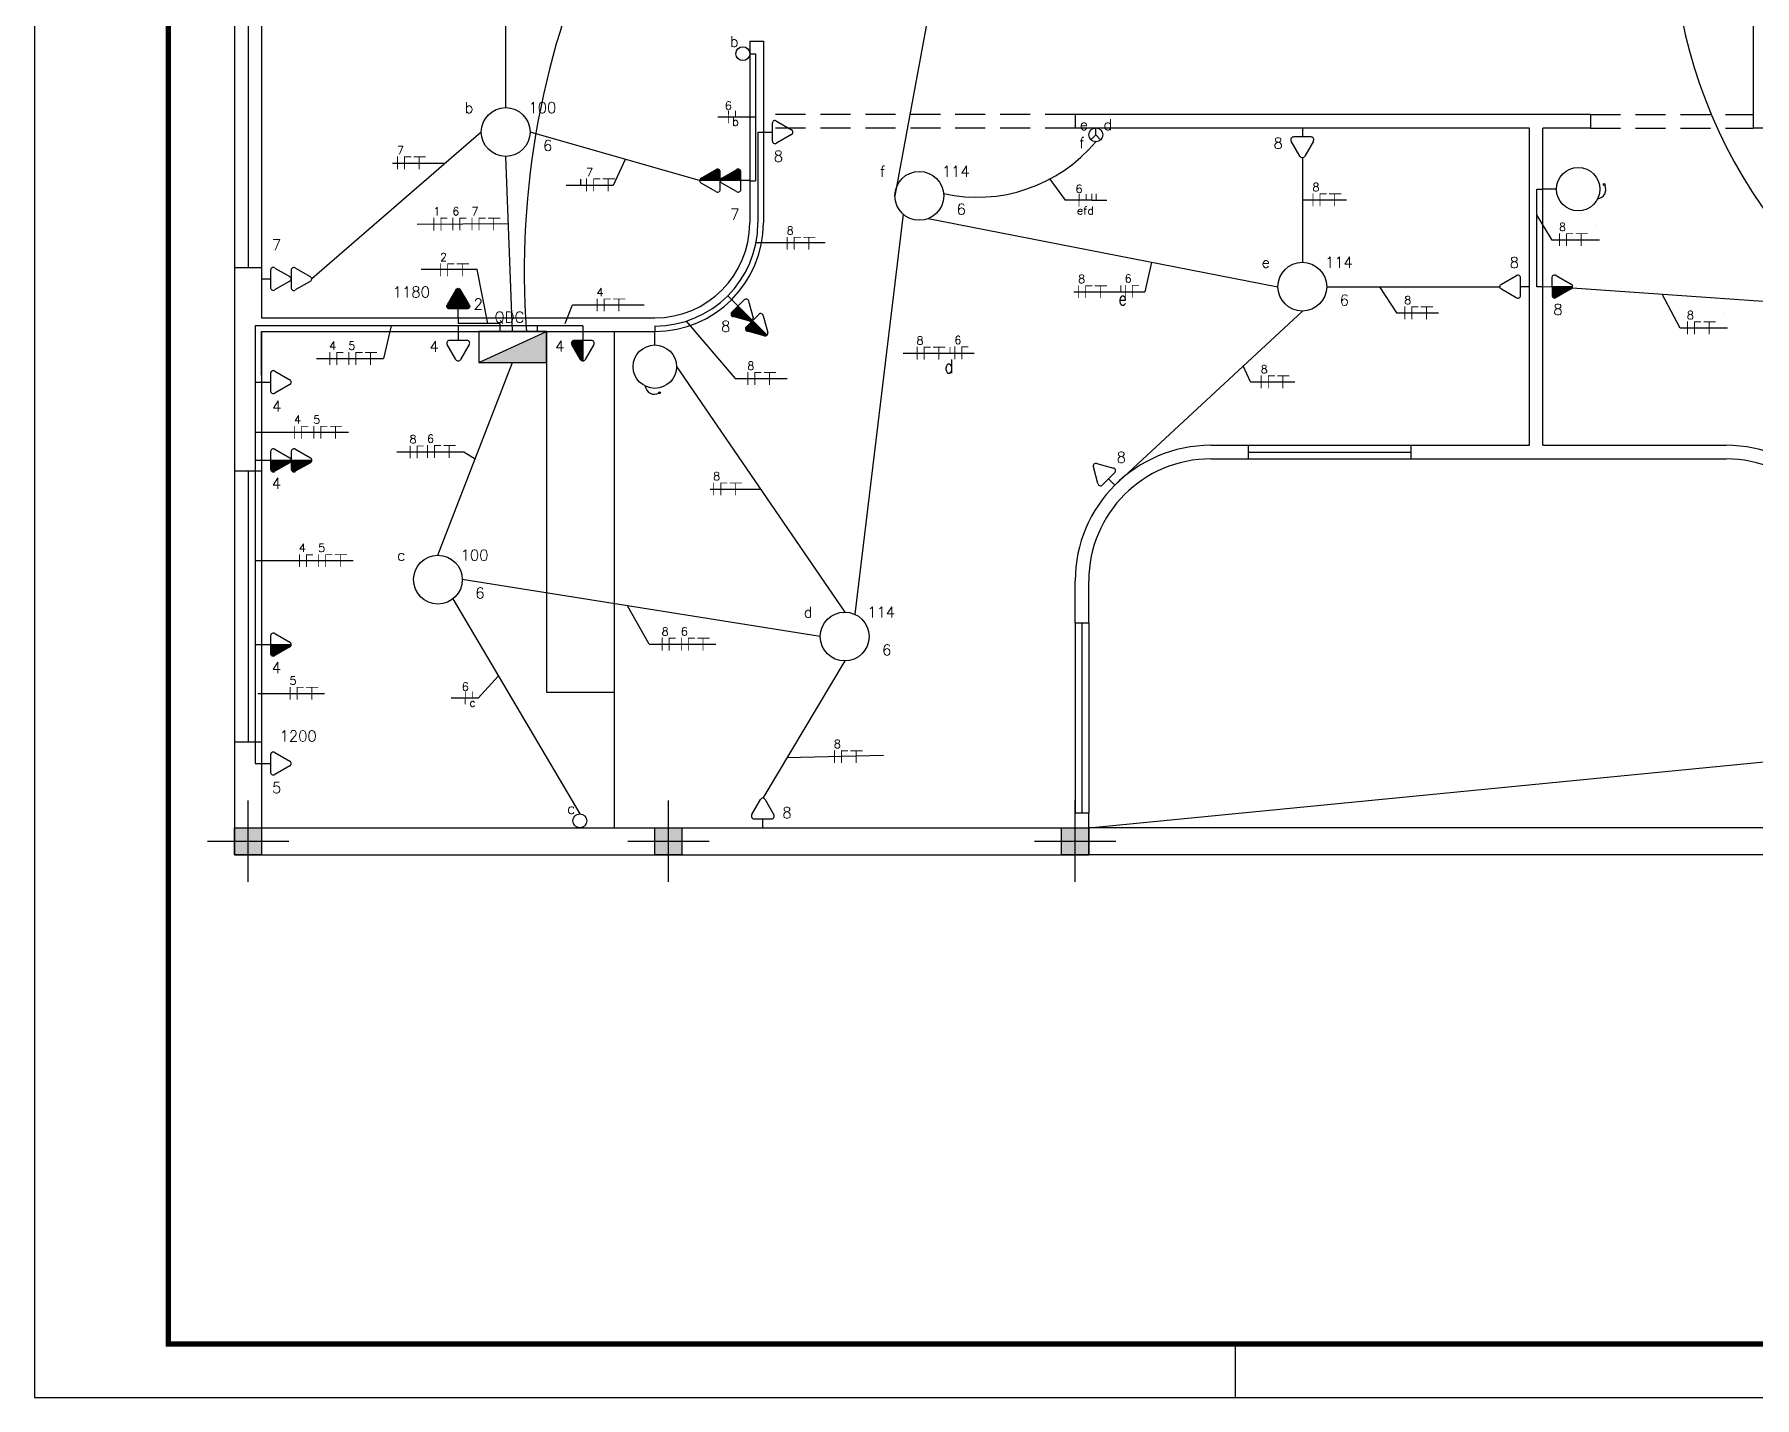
# Model space of a CAD drawing. Header units: metres. Extents: x 2426 to 2593, y 1997 to 2034.
# Drawn here: x 2483.21 to 2511.9, y 1996.88 to 2019.62 of the extents above; entities that cross this region are included whole.
import ezdxf
from ezdxf.enums import TextEntityAlignment as Align

# ---------------------------------------------------------------- set-up
doc = ezdxf.new("R2010")
doc.units = ezdxf.units.M
doc.linetypes.add('Contínuo', pattern=[0])
doc.linetypes.add('DASHED', pattern=[0.75, 0.5, -0.25])
for name, color, linetype in [('10', 10, 'Continuous'), ('2', 4, 'Continuous'), ('4', 136, 'Continuous'), ('Acessorios', 4, 'Continuous'), ('ALVENARIA', 7, 'Continuous'), ('ARQ-FOLHA', 7, 'Continuous'), ('CIRCUITOS', 250, 'Continuous'), ('ILUMINAÇÃO', 1, 'Contínuo'), ('INTERRUPTORES', 1, 'Continuous'), ('Quadros de Dist.', 1, 'Continuous'), ('TOMADAS-ENERGIA', 1, 'Continuous')]:
    doc.layers.add(name, color=color, linetype=linetype)
doc.layers.add('ELETRODUTOS', color=5, linetype='Continuous', lineweight=30)
doc.styles.add('ROMANS', font='ROMANS.shx', dxfattribs={"width": 0.8, "height": 0.1})

# ---------------------------------------------------------------- blocks, each defined once
blk = doc.blocks.new('FOLHA A2')
at = {"layer": 'ARQ-FOLHA'}
for p, q in [((0, 0), (0, -420)), ((224, -420), (224, -410)), ((0, -420), (594, -420))]:
    blk.add_line(p, q, dxfattribs=at)
at = {"layer": 'ARQ-FOLHA', "const_width": 1}
blk.add_lwpolyline([(25, -410), (584, -410), (584, -10), (25, -10), (25, -410)], dxfattribs=at)
blk = doc.blocks.new('st')
at = {"layer": '2'}
h = blk.add_hatch(color=256, dxfattribs=at)
h.paths.add_polyline_path([(0, 10), (0, 0), (10, 0), (10, 10)])
h.paths.add_polyline_path([(-10, 10), (-10, 0), (0, 0), (0, 10)])
h.paths.add_polyline_path([(-10, 0), (-10, -10), (0, -10), (0, 0)])
h.paths.add_polyline_path([(0, 0), (0, -10), (10, -10), (10, 0)])
at = {"layer": '10'}
for p, q in [((0, 30), (0, -30)), ((-30, 0), (30, 0))]:
    blk.add_line(p, q, dxfattribs=at)
at = {"layer": '4'}
blk.add_lwpolyline([(-10, -10), (-10, 10), (10, 10), (10, -10)], close=True, dxfattribs=at)
blk = doc.blocks.new('TEBAI01')
for p, q in [((-1.62, 1.95), (-0.35, 4.14)), ((0.35, 4.14), (1.63, 1.92)), ((-1.3, 1.32), (1.28, 1.32)), ((0, 0), (0, 1.32))]:
    blk.add_line(p, q)
for centre, start, end in [((0, 3.97), 26.0479, 153.9521), ((-1.3, 1.71), 143.1332, 270.777), ((1.3, 1.71), 267.1811, 32.5689)]:
    blk.add_arc(centre, 0.393, start, end)
at = {"style": 'ROMANS', "flags": 8}
for tag, p in [('020', (-5.03, 2.2)), ('001', (3.56, 2.23))]:
    blk.add_attdef(tag, text='', height=1.6, dxfattribs=at).set_placement(p, align=Align.MIDDLE_CENTER)
blk = doc.blocks.new('TEMED02')
for p, q in [((-1.62, 1.95), (-0.35, 4.14)), ((0, 1.32), (0, 4.36)), ((0.35, 4.14), (1.63, 1.92)), ((-1.3, 1.32), (1.28, 1.32)), ((0, 0), (0, 1.32))]:
    blk.add_line(p, q)
for centre, start, end in [((0, 3.97), 26.0479, 153.9521), ((-1.3, 1.71), 143.1332, 270.777), ((1.3, 1.71), 267.1811, 32.5689)]:
    blk.add_arc(centre, 0.393, start, end)
at = {"linetype": 'Continuous'}
for points in [[(0, 4.36), (1.63, 1.92), (0.21, 4.3)], [(1.63, 1.92), (0, 4.36), (1.69, 1.72)], [(0, 1.32), (1.69, 1.72), (0, 4.36)], [(0.35, 4.14), (0.21, 4.3), (1.63, 1.92)], [(1.69, 1.72), (0, 1.32), (1.64, 1.52)], [(1.28, 1.32), (1.64, 1.52), (0, 1.32)], [(1.64, 1.52), (1.28, 1.32), (1.49, 1.37)]]:
    blk.add_solid(points, dxfattribs=at)
at = {"style": 'ROMANS', "flags": 8}
for tag, p in [('020', (-4.96, 2.19)), ('001', (3.39, 2.17))]:
    blk.add_attdef(tag, text='', height=1.6, dxfattribs=at).set_placement(p, align=Align.MIDDLE_CENTER)
blk = doc.blocks.new('A$C93b2c405')
at = {"layer": 'TOMADAS-ENERGIA'}
for p, q in [((0.252, 0.163), (0.188, 0.274)), ((0.334, 0.304), (0.205, 0.304)), ((0.269, 0.37), (0.269, 0.304)), ((0.35, 0.273), (0.287, 0.163)), ((0.334, 0.152), (0.205, 0.152)), ((0.251, 0.011), (0.188, 0.122)), ((0.35, 0.121), (0.287, 0.011))]:
    blk.add_line(p, q, dxfattribs=at)
for centre, start, end in [((0.205, 0.284), 87.1811, 212.5689), ((0.335, 0.284), 323.1332, 90.777), ((0.204, 0.132), 87.1811, 212.5689), ((0.269, 0.172), 206.0479, 333.9521), ((0.334, 0.132), 323.1332, 90.777), ((0.269, 0.02), 206.0479, 333.9521)]:
    blk.add_arc(centre, 0.0197, start, end, dxfattribs=at)
at = {"layer": 'TOMADAS-ENERGIA', "style": 'ROMANS', "flags": 8}
for tag, p in [('001', (0.091, 0.259)), ('020', (0.521, 0.26))]:
    blk.add_attdef(tag, text='', height=0.08, rotation=180, dxfattribs=at).set_placement(p, align=Align.MIDDLE_CENTER)
blk = doc.blocks.new('Ir1s01')
blk.add_circle((0, 1.02), 1.02)
at = {"style": 'ROMANS', "flags": 8}
blk.add_attdef('009', text='', height=1.6, dxfattribs=at).set_placement((1.81, 2.29), align=Align.MIDDLE_CENTER)
blk = doc.blocks.new('A$C0BD3781F')
blk.add_circle((0.36, 0.36), 0.36)
at = {"style": 'ROMANS', "flags": 8}
for tag, p in [('001', (0.188, 0.472)), ('009', (0.502, 0.474)), ('020', (0.356, 0.232))]:
    blk.add_attdef(tag, text='', height=0.16, dxfattribs=at).set_placement(p, align=Align.MIDDLE_CENTER)
blk = doc.blocks.new('A$C8d71f97b')
at = {"layer": 'TOMADAS-ENERGIA'}
for p, q in [((0.27, 0.249), (0.333, 0.359)), ((0.351, 0.218), (0.351, 0.37)), ((0.369, 0.359), (0.432, 0.248)), ((0.27, 0.097), (0.333, 0.207)), ((0.286, 0.218), (0.415, 0.218)), ((0.351, 0.066), (0.351, 0.218)), ((0.369, 0.207), (0.432, 0.096)), ((0.286, 0.066), (0.415, 0.066)), ((0.351, 0), (0.351, 0.066))]:
    blk.add_line(p, q, dxfattribs=at)
for centre, start, end in [((0.351, 0.35), 26.0479, 153.9521), ((0.286, 0.238), 143.1332, 270.777), ((0.351, 0.198), 26.0479, 153.9521), ((0.416, 0.238), 267.1811, 32.5689), ((0.286, 0.086), 143.1332, 270.777), ((0.416, 0.086), 267.1811, 32.5689)]:
    blk.add_arc(centre, 0.0197, start, end, dxfattribs=at)
at = {"layer": 'TOMADAS-ENERGIA', "linetype": 'Continuous'}
for points in [[(0.351, 0.37), (0.432, 0.248), (0.361, 0.367)], [(0.432, 0.248), (0.351, 0.37), (0.436, 0.238)], [(0.351, 0.218), (0.436, 0.238), (0.351, 0.37)], [(0.369, 0.359), (0.361, 0.367), (0.432, 0.248)], [(0.436, 0.238), (0.351, 0.218), (0.433, 0.228)], [(0.415, 0.218), (0.433, 0.228), (0.351, 0.218)], [(0.351, 0.218), (0.432, 0.096), (0.361, 0.215)], [(0.432, 0.096), (0.351, 0.218), (0.436, 0.086)], [(0.351, 0.066), (0.436, 0.086), (0.351, 0.218)], [(0.369, 0.207), (0.361, 0.215), (0.432, 0.096)], [(0.433, 0.228), (0.415, 0.218), (0.425, 0.22)], [(0.436, 0.086), (0.351, 0.066), (0.433, 0.076)], [(0.415, 0.066), (0.433, 0.076), (0.351, 0.066)], [(0.433, 0.076), (0.415, 0.066), (0.425, 0.068)]]:
    blk.add_solid(points, dxfattribs=at)
at = {"layer": 'TOMADAS-ENERGIA', "style": 'ROMANS', "flags": 8}
for tag, p in [('020', (0.103, 0.11)), ('001', (0.52, 0.108))]:
    blk.add_attdef(tag, text='', height=0.08, dxfattribs=at).set_placement(p, align=Align.MIDDLE_CENTER)
blk = doc.blocks.new('TEALT03')
for p, q in [((-1.62, 1.95), (-0.35, 4.14)), ((0.35, 4.14), (1.63, 1.92)), ((-1.3, 1.32), (1.28, 1.32)), ((0, 0), (0, 1.32))]:
    blk.add_line(p, q)
for centre, start, end in [((0, 3.97), 26.0479, 153.9521), ((-1.3, 1.71), 143.1332, 270.777), ((1.3, 1.71), 267.1811, 32.5689)]:
    blk.add_arc(centre, 0.393, start, end)
at = {"linetype": 'Continuous'}
for points in [[(-1.62, 1.95), (1.49, 1.37), (-0.35, 4.14)], [(-0.35, 4.14), (1.64, 1.52), (-0.21, 4.3)], [(1.64, 1.52), (-0.35, 4.14), (1.49, 1.37)], [(-0.21, 4.3), (1.69, 1.72), (0, 4.36)], [(1.69, 1.72), (-0.21, 4.3), (1.64, 1.52)], [(0, 4.36), (1.63, 1.92), (0.21, 4.3)], [(1.63, 1.92), (0, 4.36), (1.69, 1.72)], [(0.35, 4.14), (0.21, 4.3), (1.63, 1.92)], [(-1.69, 1.75), (1.28, 1.32), (-1.62, 1.95)], [(1.28, 1.32), (-1.69, 1.75), (-1.31, 1.32)], [(-1.66, 1.54), (-1.31, 1.32), (-1.69, 1.75)], [(-1.31, 1.32), (-1.66, 1.54), (-1.51, 1.38)], [(1.49, 1.37), (-1.62, 1.95), (1.28, 1.32)]]:
    blk.add_solid(points, dxfattribs=at)
at = {"style": 'ROMANS', "flags": 8}
for tag, p in [('020', (-4.82, 2.03)), ('001', (3.51, 2.07))]:
    blk.add_attdef(tag, text='', height=1.6, dxfattribs=at).set_placement(p, align=Align.MIDDLE_CENTER)
blk = doc.blocks.new('Ir3s03')
for p, q in [((0, 1.02), (-0.72, 0.3)), ((0, 1.02), (0, 2.03)), ((0.72, 0.3), (0, 1.02)), ((0, 1.02), (0, 1.02))]:
    blk.add_line(p, q)
blk.add_circle((0, 1.02), 1.02)
at = {"style": 'ROMANS', "flags": 8}
for tag, p in [('030', (-1.77, 2.54)), ('009', (1.79, 2.54)), ('031', (-2.03, -0.12))]:
    blk.add_attdef(tag, text='', height=1.6, dxfattribs=at).set_placement(p, align=Align.MIDDLE_CENTER)
blk = doc.blocks.new('A$C5681756B')
at = {"layer": 'Quadros de Dist.'}
for p, q in [((0.951, 0.228), (0.452, 0.228)), ((0.452, 0.228), (0.452, 0)), ((0.452, 0), (0.951, 0.228)), ((0.951, 0), (0.951, 0.228)), ((0.452, 0), (0.951, 0))]:
    blk.add_line(p, q, dxfattribs=at)
at = {"layer": 'Quadros de Dist.', "linetype": 'Continuous'}
blk.add_solid([(0.951, 0.227), (0.452, 0), (0.951, 0)], dxfattribs=at)
at = {"layer": 'Quadros de Dist.', "style": 'ROMANS', "flags": 8}
for tag, p in [('020', (0.206, 0.334)), ('001', (1.041, 0.331))]:
    blk.add_attdef(tag, text='', height=0.16, dxfattribs=at).set_placement(p, align=Align.MIDDLE_CENTER)
blk = doc.blocks.new('Tgcig02')
blk.add_line((0, 1), (0, 0))
for centre, radius in [((0, 2.6), 1.6), ((-0.35, 4.52), 0.0696)]:
    blk.add_circle(centre, radius)
blk.add_arc((0.03, 3.95), 0.686, 7.0471, 118.0951)
blk = doc.blocks.new('FNT')
at = {"const_width": 0.24}
for points in [[(0.12, 1.68), (0.12, -1.68)], [(1.84, 1.56), (3.68, 1.56)], [(1.96, 1.44), (1.96, -1.68)], [(4.32, 1.56), (7.52, 1.56)], [(5.8, 1.44), (5.8, -1.68)]]:
    blk.add_lwpolyline(points, dxfattribs=at)
at = {"style": 'ROMANS', "flags": 8}
blk.add_attdef('001', text='', height=1.6, dxfattribs=at).set_placement((0.89, 3.34), align=Align.MIDDLE_CENTER)
blk = doc.blocks.new('A$C27EA2FDF')
at = {"const_width": 0.009}
for points in [[(0.04, 0.126), (0.04, 0)], [(0.104, 0.121), (0.173, 0.121)], [(0.109, 0.117), (0.109, 0)]]:
    blk.add_lwpolyline(points, dxfattribs=at)
at = {"style": 'ROMANS', "flags": 8}
blk.add_attdef('001', text='', height=0.06, dxfattribs=at).set_placement((0.069, 0.188), align=Align.MIDDLE_CENTER)
blk = doc.blocks.new('A$C3508442B')
at = {"const_width": 0.024}
for points in [[(0.227, 0.043), (0.392, 0.012)], [(0.262, 0.224), (0.592, 0.161)]]:
    blk.add_lwpolyline(points, dxfattribs=at)
at = {"style": 'ROMANS', "flags": 8}
for tag, p in [('009', (0.634, 0.329)), ('001', (0.105, 0.258))]:
    blk.add_attdef(tag, text='', height=0.16, rotation=79, dxfattribs=at).set_placement(p, align=Align.MIDDLE_CENTER)

msp = doc.modelspace()

# ---------------------------------------------------------------- linework, layer by layer
at = {"color": 18, "true_color": 0x000000}
msp.add_line((2490.37, 2012.651), (2490.56, 2012.536), dxfattribs=at)
at = {"layer": 'Acessorios'}
for p, q in [((2486.544, 2020.248), (2486.544, 2015.724)), ((2486.77, 2020.248), (2486.77, 2015.724)), ((2486.997, 2020.248), (2486.997, 2015.724)), ((2491.746, 2014.661), (2491.746, 2008.644)), ((2492.877, 2014.661), (2492.877, 2008.644)), ((2503.452, 2012.761), (2506.166, 2012.761)), ((2503.452, 2012.648), (2506.166, 2012.648)), ((2503.452, 2012.535), (2506.166, 2012.535)), ((2486.544, 2012.331), (2486.544, 2007.807)), ((2486.77, 2012.331), (2486.77, 2007.807)), ((2486.997, 2012.331), (2486.997, 2007.807)), ((2500.568, 2009.798), (2500.568, 2006.631)), ((2500.681, 2009.798), (2500.681, 2006.631)), ((2500.794, 2009.798), (2500.794, 2006.631)), ((2491.746, 2008.644), (2492.877, 2008.644)), ((2513.461, 2006.382), (2500.794, 2006.382)), ((2513.461, 2005.93), (2500.794, 2005.93))]:
    msp.add_line(p, q, dxfattribs=at)
at = {"layer": 'Acessorios', "linetype": 'DASHED'}
for p, q in [((2500.568, 2018.28), (2495.366, 2018.28)), ((2509.163, 2018.28), (2511.877, 2018.28)), ((2500.568, 2018.054), (2495.366, 2018.054)), ((2509.163, 2018.054), (2511.877, 2018.054))]:
    msp.add_line(p, q, dxfattribs=at)
at = {"layer": 'ALVENARIA'}
for p, q in [((2511.877, 2026.061), (2511.877, 2018.054)), ((2495.139, 2019.501), (2495.139, 2016.47)), ((2495.139, 2019.501), (2495.366, 2019.501)), ((2495.366, 2019.501), (2495.366, 2016.47)), ((2509.163, 2018.28), (2500.568, 2018.28)), ((2500.568, 2018.28), (2500.568, 2018.054)), ((2509.163, 2018.28), (2509.163, 2018.054)), ((2508.145, 2018.054), (2500.568, 2018.054)), ((2508.145, 2012.761), (2508.145, 2018.054)), ((2509.163, 2018.054), (2508.371, 2018.054)), ((2508.371, 2012.761), (2508.371, 2018.054)), ((2517.532, 2018.054), (2511.877, 2018.054)), ((2486.544, 2015.724), (2486.544, 2012.331)), ((2486.997, 2015.724), (2486.544, 2015.724)), ((2486.997, 2015.724), (2486.997, 2014.887)), ((2486.997, 2014.887), (2493.556, 2014.887)), ((2486.997, 2014.661), (2493.556, 2014.661)), ((2486.997, 2014.661), (2486.997, 2012.331)), ((2486.997, 2013.932), (2486.997, 2014.661)), ((2502.83, 2012.761), (2503.452, 2012.761)), ((2503.452, 2012.761), (2503.452, 2012.535)), ((2506.166, 2012.761), (2506.166, 2012.535)), ((2506.166, 2012.761), (2508.145, 2012.761)), ((2508.371, 2012.761), (2511.425, 2012.761)), ((2502.83, 2012.535), (2503.452, 2012.535)), ((2506.166, 2012.535), (2511.425, 2012.535)), ((2486.997, 2012.331), (2486.544, 2012.331)), ((2500.568, 2009.798), (2500.568, 2010.499)), ((2500.794, 2009.798), (2500.794, 2010.499)), ((2500.568, 2009.798), (2500.794, 2009.798)), ((2492.877, 2008.644), (2492.877, 2006.382)), ((2486.544, 2007.807), (2486.544, 2005.93)), ((2486.997, 2007.807), (2486.544, 2007.807)), ((2486.997, 2007.807), (2486.997, 2006.382)), ((2500.794, 2006.382), (2512.345, 2007.507)), ((2500.568, 2006.382), (2500.568, 2006.631)), ((2500.568, 2006.631), (2500.794, 2006.631)), ((2500.794, 2005.93), (2500.794, 2006.631)), ((2486.544, 2006.382), (2486.544, 2005.93)), ((2486.997, 2006.382), (2500.568, 2006.382)), ((2486.997, 2006.382), (2488.467, 2006.382)), ((2486.544, 2005.93), (2500.794, 2005.93))]:
    msp.add_line(p, q, dxfattribs=at)
for centre, radius, start, end in [((2493.556, 2016.47), 1.81, 270, 0), ((2493.556, 2016.47), 1.583, 270, 0), ((2502.83, 2010.499), 2.262, 90, 180), ((2511.425, 2010.499), 2.262, 0, 90), ((2502.83, 2010.499), 2.036, 90, 180), ((2511.425, 2010.499), 2.036, 0, 90)]:
    msp.add_arc(centre, radius, start, end, dxfattribs=at)
at = {"layer": 'CIRCUITOS'}
for p, q in [((2495.235, 2018.233), (2494.608, 2018.233)), ((2493.063, 2017.531), (2492.862, 2017.097)), ((2490.059, 2017.464), (2489.179, 2017.46)), ((2489.828, 2017.467), (2489.828, 2017.467)), ((2492.418, 2017.097), (2492.075, 2017.097)), ((2492.319, 2017.097), (2492.319, 2017.2)), ((2492.862, 2017.097), (2492.319, 2017.097)), ((2500.145, 2017.203), (2500.398, 2016.85)), ((2491.102, 2016.701), (2491.102, 2016.701)), ((2500.846, 2016.85), (2500.398, 2016.85)), ((2500.846, 2016.85), (2501.093, 2016.85)), ((2504.357, 2016.856), (2504.357, 2016.856)), ((2504.357, 2016.856), (2505.095, 2016.856)), ((2491.112, 2016.456), (2489.593, 2016.446)), ((2508.523, 2016.185), (2508.269, 2016.607)), ((2509.244, 2016.44), (2509.244, 2016.44)), ((2495.244, 2016.143), (2496.395, 2016.143)), ((2509.316, 2016.185), (2508.523, 2016.185)), ((2501.838, 2015.818), (2501.728, 2015.323)), ((2490.594, 2015.696), (2489.66, 2015.696)), ((2490.768, 2014.791), (2490.594, 2015.696)), ((2490.594, 2015.696), (2490.594, 2015.696)), ((2500.543, 2015.323), (2501.728, 2015.323)), ((2505.645, 2015.407), (2505.926, 2014.971)), ((2510.657, 2014.714), (2510.359, 2015.283)), ((2492.058, 2014.795), (2492.182, 2015.104)), ((2492.182, 2015.104), (2493.38, 2015.104)), ((2505.926, 2014.971), (2506.627, 2014.971)), ((2511.378, 2014.97), (2511.378, 2014.97)), ((2494.078, 2014.832), (2494.894, 2013.876)), ((2511.449, 2014.714), (2510.657, 2014.714)), ((2497.699, 2014.297), (2498.884, 2014.297)), ((2503.494, 2013.819), (2503.372, 2014.087)), ((2494.894, 2013.876), (2495.764, 2013.876)), ((2503.494, 2013.819), (2503.494, 2013.819)), ((2503.494, 2013.819), (2504.233, 2013.819)), ((2495.32, 2012.026), (2494.477, 2012.026)), ((2493.459, 2009.444), (2493.099, 2010.083)), ((2490.607, 2008.546), (2490.946, 2008.916)), ((2490.607, 2008.546), (2490.159, 2008.546)), ((2497.368, 2007.585), (2495.758, 2007.547))]:
    msp.add_line(p, q, dxfattribs=at)
at = {"layer": 'CIRCUITOS', "linetype": 'Continuous'}
for p, q in [((2489.156, 2014.756), (2489.029, 2014.21)), ((2487.914, 2014.21), (2489.029, 2014.21)), ((2486.889, 2012.979), (2488.443, 2012.979)), ((2489.254, 2012.651), (2490.37, 2012.651)), ((2486.889, 2010.838), (2488.524, 2010.838)), ((2493.459, 2009.444), (2494.574, 2009.444)), ((2488.047, 2008.617), (2486.932, 2008.617))]:
    msp.add_line(p, q, dxfattribs=at)
at = {"layer": 'CIRCUITOS', "const_width": 0.0153}
for points in [[(2500.847, 2016.957), (2500.846, 2016.85)], [(2500.918, 2016.957), (2500.917, 2016.85)], [(2501.327, 2015.43), (2501.327, 2015.323)], [(2498.48, 2014.403), (2498.479, 2014.297)]]:
    msp.add_lwpolyline(points, dxfattribs=at)
at = {"layer": 'ELETRODUTOS'}
for p, q in [((2491.068, 2018.393), (2491.068, 2024.138)), ((2498.804, 2023.686), (2497.56, 2016.923)), ((2495.139, 2019.291), (2495.235, 2019.291)), ((2495.235, 2019.291), (2495.235, 2017.175)), ((2490.661, 2017.986), (2487.833, 2015.536)), ((2494.302, 2017.176), (2491.475, 2017.986)), ((2495.275, 2017.986), (2495.275, 2016.47)), ((2495.275, 2017.986), (2495.366, 2017.986)), ((2491.182, 2014.661), (2491.068, 2017.579)), ((2504.357, 2017.56), (2504.357, 2015.814)), ((2495.139, 2017.175), (2495.235, 2017.175)), ((2508.269, 2015.406), (2508.269, 2017.034)), ((2508.269, 2017.034), (2508.371, 2017.034)), ((2497.697, 2016.618), (2496.892, 2009.942)), ((2498.113, 2016.542), (2503.949, 2015.407)), ((2494.836, 2015.191), (2494.772, 2015.255)), ((2504.764, 2015.407), (2507.652, 2015.407)), ((2508.371, 2015.407), (2508.269, 2015.406)), ((2508.858, 2015.388), (2513.594, 2015.056)), ((2504.357, 2015), (2501.23, 2012.098)), ((2486.889, 2014.756), (2486.889, 2007.454)), ((2492.354, 2014.756), (2486.889, 2014.756)), ((2490.276, 2014.887), (2490.276, 2014.791)), ((2490.972, 2014.791), (2490.276, 2014.791)), ((2490.276, 2014.756), (2490.276, 2014.661)), ((2490.972, 2014.791), (2490.972, 2014.661)), ((2491.592, 2014.756), (2491.592, 2014.661)), ((2492.354, 2014.756), (2492.354, 2014.661)), ((2493.556, 2014.756), (2493.556, 2014.661)), ((2489.937, 2010.929), (2491.182, 2014.144)), ((2486.889, 2013.815), (2486.997, 2013.815)), ((2493.918, 2014.073), (2496.723, 2009.979)), ((2486.889, 2012.511), (2486.997, 2012.511)), ((2496.316, 2009.571), (2490.344, 2010.521)), ((2490.188, 2010.201), (2492.305, 2006.612)), ((2486.889, 2009.437), (2486.997, 2009.437)), ((2496.723, 2009.164), (2495.357, 2006.875)), ((2486.889, 2007.454), (2486.997, 2007.454))]:
    msp.add_line(p, q, dxfattribs=at)
for centre, radius, start, end in [((2505.034, 2015.671), 13.657, 125.3404, 184.2423), ((2518.82, 2021.493), 8.291, 167.1177, 230.9211), ((2498.929, 2019.488), 2.589, 257.5879, 319.9822), ((2493.556, 2016.47), 1.719, 270, 0)]:
    msp.add_arc(centre, radius, start, end, dxfattribs=at)

# ---------------------------------------------------------------- block references
ref = msp.add_blockref('A$C8d71f97b', (2495.139, 2016.382), dxfattribs=dict(xscale=2.26188820454486, yscale=2.26188820454486, zscale=2.26188820454486, rotation=89.99999999999999))
ref.add_attrib('020', '7', dxfattribs={"layer": 'TOMADAS-ENERGIA', "height": 0.181, "style": 'ROMANS', "flags": 8}).set_placement((2494.891, 2016.615), align=Align.MIDDLE_CENTER)
ref = msp.add_blockref('A$C8d71f97b', (2495.397, 2015.752), dxfattribs=dict(xscale=2.261888204544859, yscale=2.261888204544859, zscale=2.261888204544859, rotation=224.9999999999999))
ref.add_attrib('001', '8', dxfattribs={"layer": 'TOMADAS-ENERGIA', "height": 0.181, "style": 'ROMANS', "flags": 8}).set_placement((2494.738, 2014.746), align=Align.MIDDLE_CENTER)
ref = msp.add_blockref('A$C8d71f97b', (2486.997, 2013.305), dxfattribs=dict(xscale=2.26188820454486, yscale=2.26188820454486, zscale=2.26188820454486, rotation=270))
ref.add_attrib('001', '4', dxfattribs={"layer": 'TOMADAS-ENERGIA', "height": 0.181, "style": 'ROMANS', "flags": 8}).set_placement((2487.242, 2012.128), align=Align.MIDDLE_CENTER)
at = {"layer": 'ALVENARIA', "xscale": 0.02261888204544859, "yscale": 0.02261888204544859, "zscale": 0.02261888204544859, "rotation": 89.99999999999999}
for p in [(2486.77, 2006.156), (2493.782, 2006.156), (2500.568, 2006.156)]:
    msp.add_blockref('st', p, dxfattribs=at)
at = {"layer": 'ARQ-FOLHA', "xscale": 0.08944633452801547, "yscale": 0.08944633452801547, "zscale": 0.08944633452801547}
msp.add_blockref('FOLHA A2', (2483.206, 2034.444), dxfattribs=at)
at = {"layer": 'CIRCUITOS', "lineweight": 30}
ref = msp.add_blockref('A$C3508442B', (2494.955, 2018.48), dxfattribs=dict(at, xscale=-0.6361560575282404, yscale=0.6361560575282414, zscale=0.6361560575282414, rotation=78.7512890459185))
ref.add_attrib('009', 'b', dxfattribs={"layer": '0', "height": 0.136, "rotation": 359.7513, "style": 'ROMANS', "flags": 8}).set_placement((2494.901, 2018.16), align=Align.MIDDLE_CENTER)
ref.add_attrib('001', '6', dxfattribs={"layer": '0', "height": 0.136, "style": 'ROMANS', "flags": 8}).set_placement((2494.781, 2018.427), align=Align.MIDDLE_CENTER)
ref = msp.add_blockref('FNT', (2489.257, 2017.472), dxfattribs=dict(at, xscale=0.06361560575189844, yscale=0.06361560575189844, zscale=0.06361560575189844))
ref.add_attrib('001', '7', dxfattribs={"layer": '0', "height": 0.136, "style": 'ROMANS', "flags": 8}).set_placement((2489.313, 2017.685), align=Align.MIDDLE_CENTER)
ref = msp.add_blockref('FNT', (2492.41, 2017.105), dxfattribs=dict(at, xscale=0.06361560575189844, yscale=0.06361560575189844, zscale=0.06361560575189844))
ref.add_attrib('001', '7', dxfattribs={"layer": '0', "height": 0.136, "style": 'ROMANS', "flags": 8}).set_placement((2492.467, 2017.317), align=Align.MIDDLE_CENTER)
ref = msp.add_blockref('A$C3508442B', (2500.805, 2017.092), dxfattribs=dict(at, xscale=-0.6361560575282404, yscale=0.6361560575282414, zscale=0.6361560575282414, rotation=78.7512890459185))
ref.add_attrib('009', 'efd', dxfattribs={"layer": '0', "height": 0.1357, "rotation": 359.7513, "style": 'ROMANS', "flags": 8}).set_placement((2500.596, 2016.569), align=Align.BOTTOM_LEFT)
ref.add_attrib('001', '6', dxfattribs={"layer": '0', "height": 0.136, "style": 'ROMANS', "flags": 8}).set_placement((2500.632, 2017.039), align=Align.MIDDLE_CENTER)
ref = msp.add_blockref('FNT', (2504.527, 2016.856), dxfattribs=dict(at, xscale=0.06361560575189844, yscale=0.06361560575189844, zscale=0.06361560575189844))
ref.add_attrib('001', '8', dxfattribs={"layer": '0', "height": 0.136, "style": 'ROMANS', "flags": 8}).set_placement((2504.583, 2017.069), align=Align.MIDDLE_CENTER)
at = {"layer": 'CIRCUITOS'}
ref = msp.add_blockref('A$C27EA2FDF', (2489.803, 2016.343), dxfattribs=dict(at, xscale=1.696416153408644, yscale=1.696416153408644, zscale=1.696416153408644))
ref.add_attrib('001', '1', dxfattribs={"layer": '0', "height": 0.136, "style": 'ROMANS', "flags": 8}).set_placement((2489.92, 2016.663), align=Align.MIDDLE_CENTER)
ref = msp.add_blockref('A$C27EA2FDF', (2490.118, 2016.345), dxfattribs=dict(at, xscale=1.696416153408644, yscale=1.696416153408644, zscale=1.696416153408644))
ref.add_attrib('001', '6', dxfattribs={"layer": '0', "height": 0.136, "style": 'ROMANS', "flags": 8}).set_placement((2490.235, 2016.665), align=Align.MIDDLE_CENTER)
at = {"layer": 'CIRCUITOS', "lineweight": 30}
ref = msp.add_blockref('FNT', (2490.498, 2016.452), dxfattribs=dict(at, xscale=0.06361560575189844, yscale=0.06361560575189844, zscale=0.06361560575189844))
ref.add_attrib('001', '7', dxfattribs={"layer": '0', "height": 0.136, "style": 'ROMANS', "flags": 8}).set_placement((2490.555, 2016.665), align=Align.MIDDLE_CENTER)
ref = msp.add_blockref('FNT', (2495.757, 2016.131), dxfattribs=dict(at, xscale=0.06361560575189844, yscale=0.06361560575189844, zscale=0.06361560575189844))
ref.add_attrib('001', '8', dxfattribs={"layer": '0', "height": 0.136, "style": 'ROMANS', "flags": 8}).set_placement((2495.813, 2016.344), align=Align.MIDDLE_CENTER)
ref = msp.add_blockref('FNT', (2508.64, 2016.192), dxfattribs=dict(at, xscale=0.06361560575189844, yscale=0.06361560575189844, zscale=0.06361560575189844))
ref.add_attrib('001', '8', dxfattribs={"layer": '0', "height": 0.136, "style": 'ROMANS', "flags": 8}).set_placement((2508.697, 2016.404), align=Align.MIDDLE_CENTER)
ref = msp.add_blockref('FNT', (2489.975, 2015.687), dxfattribs=dict(at, xscale=0.06361560575189844, yscale=0.06361560575189844, zscale=0.06361560575189844))
ref.add_attrib('001', '2', dxfattribs={"layer": '0', "height": 0.136, "style": 'ROMANS', "flags": 8}).set_placement((2490.031, 2015.899), align=Align.MIDDLE_CENTER)
ref = msp.add_blockref('FNT', (2500.618, 2015.323), dxfattribs=dict(at, xscale=0.06361560575189844, yscale=0.06361560575189844, zscale=0.06361560575189844))
ref.add_attrib('001', '8', dxfattribs={"layer": '0', "height": 0.136, "style": 'ROMANS', "flags": 8}).set_placement((2500.675, 2015.536), align=Align.MIDDLE_CENTER)
at = {"layer": 'CIRCUITOS'}
ref = msp.add_blockref('A$C27EA2FDF', (2501.336, 2015.224), dxfattribs=dict(at, xscale=1.696416153408644, yscale=1.696416153408644, zscale=1.696416153408644))
ref.add_attrib('001', '6', dxfattribs={"layer": '0', "height": 0.136, "style": 'ROMANS', "flags": 8}).set_placement((2501.452, 2015.543), align=Align.MIDDLE_CENTER)
at = {"layer": 'CIRCUITOS', "lineweight": 30}
ref = msp.add_blockref('FNT', (2492.585, 2015.103), dxfattribs=dict(at, xscale=0.06361560575189844, yscale=0.06361560575189844, zscale=0.06361560575189844))
ref.add_attrib('001', '4', dxfattribs={"layer": '0', "height": 0.136, "style": 'ROMANS', "flags": 8}).set_placement((2492.641, 2015.315), align=Align.MIDDLE_CENTER)
ref = msp.add_blockref('FNT', (2506.058, 2014.971), dxfattribs=dict(at, xscale=0.06361560575189844, yscale=0.06361560575189844, zscale=0.06361560575189844))
ref.add_attrib('001', '8', dxfattribs={"layer": '0', "height": 0.136, "style": 'ROMANS', "flags": 8}).set_placement((2506.115, 2015.183), align=Align.MIDDLE_CENTER)
ref = msp.add_blockref('FNT', (2510.774, 2014.721), dxfattribs=dict(at, xscale=0.06361560575189844, yscale=0.06361560575189844, zscale=0.06361560575189844))
ref.add_attrib('001', '8', dxfattribs={"layer": '0', "height": 0.136, "style": 'ROMANS', "flags": 8}).set_placement((2510.83, 2014.934), align=Align.MIDDLE_CENTER)
at = {"layer": 'CIRCUITOS'}
ref = msp.add_blockref('A$C27EA2FDF', (2488.065, 2014.103), dxfattribs=dict(at, xscale=1.696416153408644, yscale=1.696416153408644, zscale=1.696416153408644))
ref.add_attrib('001', '4', dxfattribs={"layer": '0', "height": 0.136, "style": 'ROMANS', "flags": 8}).set_placement((2488.182, 2014.422), align=Align.MIDDLE_CENTER)
at = {"layer": 'CIRCUITOS', "lineweight": 30}
ref = msp.add_blockref('FNT', (2488.445, 2014.21), dxfattribs=dict(at, xscale=0.06361560575189844, yscale=0.06361560575189844, zscale=0.06361560575189844))
ref.add_attrib('001', '5', dxfattribs={"layer": '0', "height": 0.136, "style": 'ROMANS', "flags": 8}).set_placement((2488.502, 2014.422), align=Align.MIDDLE_CENTER)
ref = msp.add_blockref('FNT', (2497.923, 2014.297), dxfattribs=dict(at, xscale=0.06361560575189844, yscale=0.06361560575189844, zscale=0.06361560575189844))
ref.add_attrib('001', '8', dxfattribs={"layer": '0', "height": 0.136, "style": 'ROMANS', "flags": 8}).set_placement((2497.979, 2014.51), align=Align.MIDDLE_CENTER)
at = {"layer": 'CIRCUITOS'}
ref = msp.add_blockref('A$C27EA2FDF', (2498.492, 2014.198), dxfattribs=dict(at, xscale=1.696416153408644, yscale=1.696416153408644, zscale=1.696416153408644))
ref.add_attrib('001', '6', dxfattribs={"layer": '0', "height": 0.136, "style": 'ROMANS', "flags": 8}).set_placement((2498.609, 2014.517), align=Align.MIDDLE_CENTER)
at = {"layer": 'CIRCUITOS', "lineweight": 30}
ref = msp.add_blockref('FNT', (2495.1, 2013.876), dxfattribs=dict(at, xscale=0.06361560575189844, yscale=0.06361560575189844, zscale=0.06361560575189844))
ref.add_attrib('001', '8', dxfattribs={"layer": '0', "height": 0.136, "style": 'ROMANS', "flags": 8}).set_placement((2495.157, 2014.089), align=Align.MIDDLE_CENTER)
ref = msp.add_blockref('FNT', (2503.664, 2013.819), dxfattribs=dict(at, xscale=0.06361560575189844, yscale=0.06361560575189844, zscale=0.06361560575189844))
ref.add_attrib('001', '8', dxfattribs={"layer": '0', "height": 0.136, "style": 'ROMANS', "flags": 8}).set_placement((2503.721, 2014.031), align=Align.MIDDLE_CENTER)
at = {"layer": 'CIRCUITOS'}
ref = msp.add_blockref('A$C27EA2FDF', (2487.48, 2012.872), dxfattribs=dict(at, xscale=1.696416153408644, yscale=1.696416153408644, zscale=1.696416153408644))
ref.add_attrib('001', '4', dxfattribs={"layer": '0', "height": 0.136, "style": 'ROMANS', "flags": 8}).set_placement((2487.596, 2013.191), align=Align.MIDDLE_CENTER)
at = {"layer": 'CIRCUITOS', "lineweight": 30}
ref = msp.add_blockref('FNT', (2487.86, 2012.979), dxfattribs=dict(at, xscale=0.06361560575189844, yscale=0.06361560575189844, zscale=0.06361560575189844))
ref.add_attrib('001', '5', dxfattribs={"layer": '0', "height": 0.136, "style": 'ROMANS', "flags": 8}).set_placement((2487.916, 2013.191), align=Align.MIDDLE_CENTER)
at = {"layer": 'CIRCUITOS'}
ref = msp.add_blockref('A$C27EA2FDF', (2489.406, 2012.544), dxfattribs=dict(at, xscale=1.696416153408644, yscale=1.696416153408644, zscale=1.696416153408644))
ref.add_attrib('001', '8', dxfattribs={"layer": '0', "height": 0.136, "style": 'ROMANS', "flags": 8}).set_placement((2489.523, 2012.864), align=Align.MIDDLE_CENTER)
at = {"layer": 'CIRCUITOS', "lineweight": 30}
ref = msp.add_blockref('FNT', (2489.757, 2012.659), dxfattribs=dict(at, xscale=0.06361560575189844, yscale=0.06361560575189844, zscale=0.06361560575189844))
ref.add_attrib('001', '6', dxfattribs={"layer": '0', "height": 0.136, "style": 'ROMANS', "flags": 8}).set_placement((2489.814, 2012.871), align=Align.MIDDLE_CENTER)
ref = msp.add_blockref('FNT', (2494.53, 2012.033), dxfattribs=dict(at, xscale=0.06361560575189844, yscale=0.06361560575189844, zscale=0.06361560575189844))
ref.add_attrib('001', '8', dxfattribs={"layer": '0', "height": 0.136, "style": 'ROMANS', "flags": 8}).set_placement((2494.586, 2012.246), align=Align.MIDDLE_CENTER)
at = {"layer": 'CIRCUITOS'}
ref = msp.add_blockref('A$C27EA2FDF', (2487.56, 2010.731), dxfattribs=dict(at, xscale=1.696416153408644, yscale=1.696416153408644, zscale=1.696416153408644))
ref.add_attrib('001', '4', dxfattribs={"layer": '0', "height": 0.136, "style": 'ROMANS', "flags": 8}).set_placement((2487.677, 2011.051), align=Align.MIDDLE_CENTER)
at = {"layer": 'CIRCUITOS', "lineweight": 30}
ref = msp.add_blockref('FNT', (2487.94, 2010.838), dxfattribs=dict(at, xscale=0.06361560575189844, yscale=0.06361560575189844, zscale=0.06361560575189844))
ref.add_attrib('001', '5', dxfattribs={"layer": '0', "height": 0.136, "style": 'ROMANS', "flags": 8}).set_placement((2487.997, 2011.051), align=Align.MIDDLE_CENTER)
at = {"layer": 'CIRCUITOS'}
ref = msp.add_blockref('A$C27EA2FDF', (2493.61, 2009.337), dxfattribs=dict(at, xscale=1.696416153408644, yscale=1.696416153408644, zscale=1.696416153408644))
ref.add_attrib('001', '8', dxfattribs={"layer": '0', "height": 0.136, "style": 'ROMANS', "flags": 8}).set_placement((2493.727, 2009.656), align=Align.MIDDLE_CENTER)
at = {"layer": 'CIRCUITOS', "lineweight": 30}
ref = msp.add_blockref('FNT', (2493.99, 2009.444), dxfattribs=dict(at, xscale=0.06361560575189844, yscale=0.06361560575189844, zscale=0.06361560575189844))
ref.add_attrib('001', '6', dxfattribs={"layer": '0', "height": 0.136, "style": 'ROMANS', "flags": 8}).set_placement((2494.047, 2009.656), align=Align.MIDDLE_CENTER)
ref = msp.add_blockref('FNT', (2487.464, 2008.625), dxfattribs=dict(at, xscale=0.06361560575189844, yscale=0.06361560575189844, zscale=0.06361560575189844))
ref.add_attrib('001', '5', dxfattribs={"layer": '0', "height": 0.136, "style": 'ROMANS', "flags": 8}).set_placement((2487.52, 2008.837), align=Align.MIDDLE_CENTER)
ref = msp.add_blockref('A$C3508442B', (2490.567, 2008.788), dxfattribs=dict(at, xscale=-0.6361560575282404, yscale=0.6361560575282414, zscale=0.6361560575282414, rotation=78.7512890459185))
ref.add_attrib('009', 'c', dxfattribs={"layer": '0', "height": 0.136, "rotation": 359.7513, "style": 'ROMANS', "flags": 8}).set_placement((2490.513, 2008.468), align=Align.MIDDLE_CENTER)
ref.add_attrib('001', '6', dxfattribs={"layer": '0', "height": 0.136, "style": 'ROMANS', "flags": 8}).set_placement((2490.393, 2008.735), align=Align.MIDDLE_CENTER)
ref = msp.add_blockref('FNT', (2496.544, 2007.567), dxfattribs=dict(at, xscale=0.06361560575189844, yscale=0.06361560575189844, zscale=0.06361560575189844))
ref.add_attrib('001', '8', dxfattribs={"layer": '0', "height": 0.136, "style": 'ROMANS', "flags": 8}).set_placement((2496.6, 2007.78), align=Align.MIDDLE_CENTER)
at = {"layer": 'ILUMINAÇÃO'}
ref = msp.add_blockref('A$C0BD3781F', (2490.661, 2017.579), dxfattribs=dict(at, xscale=1.13094410227243, yscale=1.13094410227243, zscale=1.13094410227243))
ref.add_attrib('020', '6', dxfattribs={"layer": '0', "height": 0.181, "style": 'ROMANS', "flags": 8}).set_placement((2491.769, 2017.762), align=Align.MIDDLE_CENTER)
ref.add_attrib('009', '100', dxfattribs={"layer": '0', "height": 0.181, "style": 'ROMANS', "flags": 8}).set_placement((2491.679, 2018.393), align=Align.MIDDLE_CENTER)
ref.add_attrib('001', 'b', dxfattribs={"layer": '0', "height": 0.181, "style": 'ROMANS', "flags": 8}).set_placement((2490.457, 2018.393), align=Align.MIDDLE_CENTER)
ref = msp.add_blockref('A$C0BD3781F', (2497.56, 2016.515), dxfattribs=dict(at, xscale=1.13094410227243, yscale=1.13094410227243, zscale=1.13094410227243))
ref.add_attrib('020', '6', dxfattribs={"layer": '0', "height": 0.181, "style": 'ROMANS', "flags": 8}).set_placement((2498.668, 2016.699), align=Align.MIDDLE_CENTER)
ref.add_attrib('009', '114', dxfattribs={"layer": '0', "height": 0.181, "style": 'ROMANS', "flags": 8}).set_placement((2498.577, 2017.33), align=Align.MIDDLE_CENTER)
ref.add_attrib('001', 'f', dxfattribs={"layer": '0', "height": 0.181, "style": 'ROMANS', "flags": 8}).set_placement((2497.356, 2017.33), align=Align.MIDDLE_CENTER)
ref = msp.add_blockref('A$C0BD3781F', (2503.949, 2015), dxfattribs=dict(at, xscale=1.13094410227243, yscale=1.13094410227243, zscale=1.13094410227243))
ref.add_attrib('020', '6', dxfattribs={"layer": '0', "height": 0.181, "style": 'ROMANS', "flags": 8}).set_placement((2505.058, 2015.183), align=Align.MIDDLE_CENTER)
ref.add_attrib('009', '114', dxfattribs={"layer": '0', "height": 0.181, "style": 'ROMANS', "flags": 8}).set_placement((2504.967, 2015.814), align=Align.MIDDLE_CENTER)
ref.add_attrib('001', 'e', dxfattribs={"layer": '0', "height": 0.181, "style": 'ROMANS', "flags": 8}).set_placement((2503.746, 2015.814), align=Align.MIDDLE_CENTER)
ref = msp.add_blockref('A$C0BD3781F', (2489.53, 2010.114), dxfattribs=dict(at, xscale=1.13094410227243, yscale=1.13094410227243, zscale=1.13094410227243))
ref.add_attrib('020', '6', dxfattribs={"layer": '0', "height": 0.181, "style": 'ROMANS', "flags": 8}).set_placement((2490.638, 2010.298), align=Align.MIDDLE_CENTER)
ref.add_attrib('009', '100', dxfattribs={"layer": '0', "height": 0.181, "style": 'ROMANS', "flags": 8}).set_placement((2490.548, 2010.929), align=Align.MIDDLE_CENTER)
ref.add_attrib('001', 'c', dxfattribs={"layer": '0', "height": 0.181, "style": 'ROMANS', "flags": 8}).set_placement((2489.326, 2010.929), align=Align.MIDDLE_CENTER)
ref = msp.add_blockref('A$C0BD3781F', (2496.316, 2009.164), dxfattribs=dict(at, xscale=1.13094410227243, yscale=1.13094410227243, zscale=1.13094410227243))
ref.add_attrib('020', '6', dxfattribs={"layer": '0', "height": 0.181, "style": 'ROMANS', "flags": 8}).set_placement((2497.424, 2009.348), align=Align.MIDDLE_CENTER)
ref.add_attrib('009', '114', dxfattribs={"layer": '0', "height": 0.181, "style": 'ROMANS', "flags": 8}).set_placement((2497.333, 2009.979), align=Align.MIDDLE_CENTER)
ref.add_attrib('001', 'd', dxfattribs={"layer": '0', "height": 0.181, "style": 'ROMANS', "flags": 8}).set_placement((2496.112, 2009.979), align=Align.MIDDLE_CENTER)
at = {"layer": 'INTERRUPTORES'}
ref = msp.add_blockref('Ir1s01', (2495.139, 2019.294), dxfattribs=dict(at, xscale=0.1130944102276544, yscale=0.1130944102276544, zscale=0.1130944102276544, rotation=89.99999999999999))
ref.add_attrib('009', 'b', dxfattribs={"layer": '0', "height": 0.181, "style": 'ROMANS', "flags": 8}).set_placement((2494.88, 2019.498), align=Align.MIDDLE_CENTER)
ref = msp.add_blockref('Ir3s03', (2500.911, 2017.824), dxfattribs=dict(at, xscale=0.113094410227243, yscale=0.113094410227243, zscale=0.113094410227243))
ref.add_attrib('009', 'd', dxfattribs={"layer": '0', "height": 0.181, "style": 'ROMANS'}).set_placement((2501.113, 2018.111), align=Align.MIDDLE_CENTER)
ref.add_attrib('030', 'e', dxfattribs={"layer": '0', "height": 0.181, "style": 'ROMANS'}).set_placement((2500.711, 2018.111), align=Align.MIDDLE_CENTER)
ref.add_attrib('031', 'f', dxfattribs={"layer": '0', "height": 0.181, "style": 'ROMANS'}).set_placement((2500.682, 2017.81), align=Align.MIDDLE_CENTER)
ref = msp.add_blockref('Ir1s01', (2492.42, 2006.497), dxfattribs=dict(at, xscale=0.1130944102276544, yscale=0.1130944102276544, zscale=0.1130944102276544, rotation=89.99999999999999))
ref.add_attrib('009', 'c', dxfattribs={"layer": '0', "height": 0.181, "style": 'ROMANS', "flags": 8}).set_placement((2492.16, 2006.702), align=Align.MIDDLE_CENTER)
at = {"layer": 'Quadros de Dist.'}
ref = msp.add_blockref('A$C5681756B', (2489.595, 2014.144), dxfattribs=dict(at, xscale=2.26188820454486, yscale=2.26188820454486, zscale=2.26188820454486))
ref.add_attrib('020', 'QDC', dxfattribs={"height": 0.181, "style": 'ROMANS', "flags": 8}).set_placement((2491.129, 2014.899), align=Align.MIDDLE_CENTER)
at = {"layer": 'TOMADAS-ENERGIA'}
ref = msp.add_blockref('TEBAI01', (2495.366, 2017.986), dxfattribs=dict(at, xscale=0.1130944103325703, yscale=0.1130944103325703, zscale=0.1130944103325703, rotation=270))
ref.add_attrib('001', '8', dxfattribs={"layer": '0', "height": 0.181, "style": 'ROMANS', "flags": 8}).set_placement((2495.617, 2017.583), align=Align.MIDDLE_CENTER)
ref = msp.add_blockref('TEBAI01', (2504.357, 2018.054), dxfattribs=dict(at, xscale=0.1130944103325703, yscale=0.1130944103325703, zscale=0.1130944103325703, rotation=180))
ref.add_attrib('001', '8', dxfattribs={"layer": '0', "height": 0.181, "style": 'ROMANS', "flags": 8}).set_placement((2503.954, 2017.802), align=Align.MIDDLE_CENTER)
at = {"layer": 'TOMADAS-ENERGIA', "xscale": 0.226188820454486, "yscale": 0.226188820454486, "zscale": 0.226188820454486}
for p, rotation in [((2508.371, 2017.034), 269.9999999999999), ((2493.556, 2014.661), 180)]:
    msp.add_blockref('Tgcig02', p, dxfattribs=dict(at, rotation=rotation))
at = {"layer": 'TOMADAS-ENERGIA'}
ref = msp.add_blockref('A$C93b2c405', (2487.833, 2014.927), dxfattribs=dict(at, xscale=2.26188820454486, yscale=2.26188820454486, zscale=2.26188820454486, rotation=89.99999999999999))
ref.add_attrib('020', '7', dxfattribs={"height": 0.181, "style": 'ROMANS', "flags": 8}).set_placement((2487.245, 2016.106), align=Align.MIDDLE_CENTER)
ref = msp.add_blockref('TEBAI01', (2508.145, 2015.407), dxfattribs=dict(at, xscale=0.1130944103325703, yscale=0.1130944103325703, zscale=0.1130944103325703, rotation=89.99999999999999))
ref.add_attrib('001', '8', dxfattribs={"layer": '0', "height": 0.181, "style": 'ROMANS', "flags": 8}).set_placement((2507.893, 2015.81), align=Align.MIDDLE_CENTER)
ref = msp.add_blockref('TEMED02', (2508.371, 2015.407), dxfattribs=dict(at, xscale=0.1130944103325703, yscale=0.1130944103325703, zscale=0.1130944103325703, rotation=270.5747623271489))
ref.add_attrib('001', '8', dxfattribs={"layer": '0', "height": 0.181, "style": 'ROMANS', "flags": 8}).set_placement((2508.62, 2015.026), align=Align.MIDDLE_CENTER)
ref = msp.add_blockref('TEALT03', (2490.276, 2014.887), dxfattribs=dict(at, xscale=-0.113094410227243, yscale=0.113094410227243, zscale=0.113094410227243))
ref.add_attrib('001', '1180', dxfattribs={"layer": '0', "height": 0.181, "style": 'ROMANS'}).set_placement((2489.493, 2015.317), align=Align.MIDDLE_CENTER)
ref.add_attrib('020', '2', dxfattribs={"layer": '0', "height": 0.181, "style": 'ROMANS'}).set_placement((2490.61, 2015.117), align=Align.MIDDLE_CENTER)
ref = msp.add_blockref('TEBAI01', (2490.276, 2014.661), dxfattribs=dict(at, xscale=0.1130944103325703, yscale=0.1130944103325703, zscale=0.1130944103325703, rotation=180))
ref.add_attrib('001', '4', dxfattribs={"layer": '0', "height": 0.181, "style": 'ROMANS', "flags": 8}).set_placement((2489.874, 2014.409), align=Align.MIDDLE_CENTER)
ref = msp.add_blockref('TEMED02', (2492.354, 2014.661), dxfattribs=dict(at, xscale=0.1130944103325703, yscale=0.1130944103325703, zscale=0.1130944103325703, rotation=179.9999999999999))
ref.add_attrib('001', '4', dxfattribs={"layer": '0', "height": 0.181, "style": 'ROMANS', "flags": 8}).set_placement((2491.97, 2014.416), align=Align.MIDDLE_CENTER)
ref = msp.add_blockref('TEBAI01', (2486.997, 2013.815), dxfattribs=dict(at, xscale=0.1130944103325703, yscale=0.1130944103325703, zscale=0.1130944103325703, rotation=270))
ref.add_attrib('001', '4', dxfattribs={"layer": '0', "height": 0.181, "style": 'ROMANS', "flags": 8}).set_placement((2487.248, 2013.413), align=Align.MIDDLE_CENTER)
ref = msp.add_blockref('TEBAI01', (2501.23, 2012.098), dxfattribs=dict(at, xscale=0.1130944103325703, yscale=0.1130944103325703, zscale=0.1130944103325703, rotation=44.99999999999999))
ref.add_attrib('001', '8', dxfattribs={"layer": '0', "height": 0.181, "style": 'ROMANS', "flags": 8}).set_placement((2501.337, 2012.561), align=Align.MIDDLE_CENTER)
ref = msp.add_blockref('TEMED02', (2486.997, 2009.437), dxfattribs=dict(at, xscale=0.1130944103325703, yscale=0.1130944103325703, zscale=0.1130944103325703, rotation=270))
ref.add_attrib('001', '4', dxfattribs={"layer": '0', "height": 0.181, "style": 'ROMANS', "flags": 8}).set_placement((2487.242, 2009.053), align=Align.MIDDLE_CENTER)
ref = msp.add_blockref('TEBAI01', (2486.997, 2007.454), dxfattribs=dict(at, xscale=0.1130944103325703, yscale=0.1130944103325703, zscale=0.1130944103325703, rotation=270))
ref.add_attrib('001', '5', dxfattribs={"layer": '0', "height": 0.181, "style": 'ROMANS', "flags": 8}).set_placement((2487.248, 2007.051), align=Align.MIDDLE_CENTER)
ref.add_attrib('020', '1200', dxfattribs={"layer": '0', "height": 0.181, "style": 'ROMANS', "flags": 8}).set_placement((2487.606, 2007.911), align=Align.MIDDLE_CENTER)
at = {"layer": 'TOMADAS-ENERGIA', "xscale": 0.1130944103325703, "yscale": 0.1130944103325703, "zscale": 0.1130944103325703}
msp.add_blockref('TEBAI01', (2495.357, 2006.382), dxfattribs=at).add_auto_attribs({'001': '8'})

# ---------------------------------------------------------------- texts
at = {"layer": 'CIRCUITOS', "char_height": 0.226, "attachment_point": 1, "style": 'ROMANS'}
for s, insert in [('e', (2501.288, 2015.323)), ('d', (2498.388, 2014.19))]:
    msp.add_mtext_dynamic_manual_height_columns(s, width=0.24845, gutter_width=1.131, heights=[0], dxfattribs=dict(at, insert=insert))

doc.saveas('drawing.dxf')
